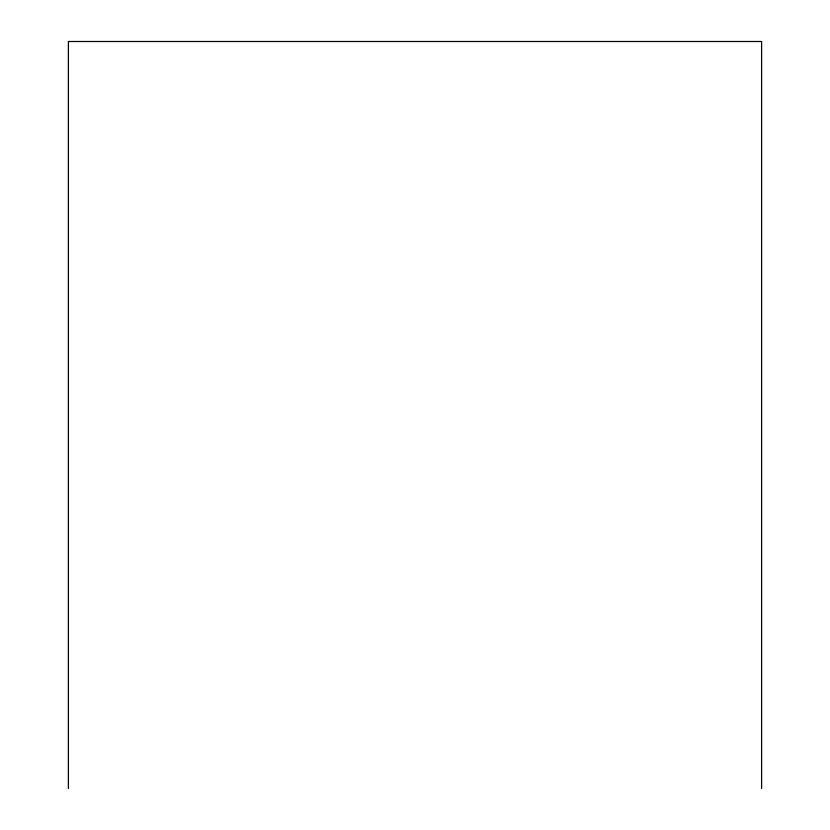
<?xml version="1.0" encoding="UTF-8"?>
<svg xmlns="http://www.w3.org/2000/svg" width="830" height="830" viewBox="0 0 830 830"><rect width="100%" height="100%" fill="white"/><g stroke="black" fill="none" stroke-linecap="round" stroke-linejoin="round"><path stroke-width="1.25" d="M761.608 788.5L761.608 41.5L68.392 41.5L68.392 788.5"/></g></svg>
